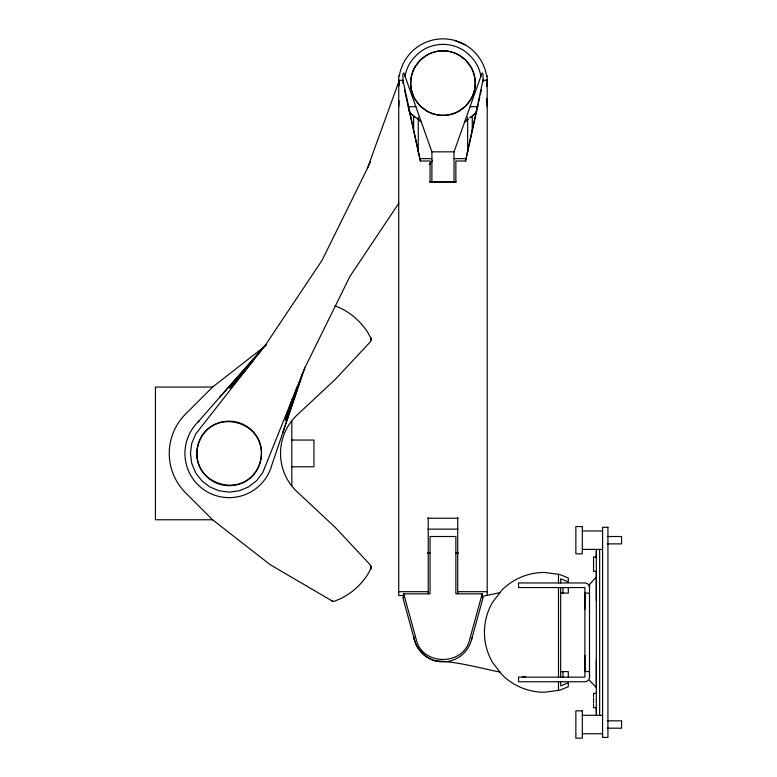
<?xml version="1.0" encoding="UTF-8"?>
<svg xmlns="http://www.w3.org/2000/svg" width="777" height="777" viewBox="0 0 777 777"><rect width="100%" height="100%" fill="white"/><g stroke="black" fill="none" stroke-linecap="round" stroke-linejoin="round"><path stroke-width="1.17" d="M584.887 655.39L584.887 671.551L589.5 671.551L589.5 584.43L596.318 577.058M584.887 609.314L584.887 593.152L589.5 593.152M589.5 587.567A4.604 4.604 0 0 0 584.887 582.954L518.541 582.954L518.541 587.567L584.887 587.567L584.887 677.146L518.541 677.146L518.541 681.75L584.887 681.75A4.604 4.604 0 0 0 589.5 677.146L589.5 673.853M589.5 586.062L589.5 584.43M596.318 713.315L596.318 707.798M596.318 660.003L596.318 687.645L589.5 680.273M596.318 600.864L596.318 571.522M596.318 558.012L596.318 551.388M266.53 344.978L212.568 387.063L185.548 414.083A55.623 55.623 0 0 0 185.548 492.744L212.568 519.764L270.241 564.733L332.566 601.213A3.691 3.691 0 0 0 335.373 600.864L341.482 598.251A68.201 68.201 0 0 0 367.667 574.562L370.833 568.851L371.066 566.491A3.691 3.691 0 0 0 370.173 564.801L335.295 527.447L295.969 490.734A52.787 52.787 0 0 1 295.969 416.093L335.295 379.38L370.046 342.152A3.691 3.691 0 0 0 371.124 340.044L370.901 338.15L367.667 332.265A68.201 68.201 0 0 0 341.482 308.576L335.004 305.798M398.727 106.682L399.019 100.796M371.124 340.044L371.047 338.607M405.128 76.486C406.556 65.219 414.18 55.526 423.611 49.563A38.248 37.714 0 0 1 462.325 49.563C471.746 55.526 479.38 65.219 480.808 76.486M486.752 86.519L487.198 83.09M414.481 639.986L402.787 597.328L403.613 597.328L403.739 593.871L430.06 593.871L430.06 536.509L455.866 536.509L455.866 593.871L482.187 593.871L482.313 597.328L483.148 597.328L471.454 639.986M478.224 104.128L465.452 161.441L482.964 80.322L487.198 80.322M478.749 101.768L479.807 97.067M480.332 94.716L481.381 90.006M482.187 593.871L469.697 639.413C463.908 666.122 422.018 666.122 416.229 639.413L403.739 593.871M282.634 433.207L302.272 374.223M292.424 398.766L285.363 420.25L297.241 386.781M398.786 203.283L349.99 276.291L304.759 368.016L271.882 464.86A44.24 44.24 0 0 1 206.051 491.132A44.24 44.24 0 0 1 199.553 420.551M454.021 182.071L454.021 151.836L482.09 72.883L483.313 74.796M304.759 368.016L262.675 472.766L256.527 480.778L248.514 486.936L239.18 490.802L229.157 492.123L219.143 490.802L209.8 486.936L201.787 480.778L195.639 472.766L191.773 463.432L190.452 453.409L191.773 443.395L195.639 434.061L265.307 345.241L322.125 260.208L367.366 168.483L398.96 81.342L399.028 85.373M370.998 568.395L370.6 569.269M367.366 168.483L370.415 161.975M402.612 74.796L403.846 72.883L431.905 151.836L431.905 182.071M476.456 111.48L474.242 114.365L469.667 117.881M464.937 122.183L466.472 120.328M429.341 164.598L432.449 160.917M252.826 361.14L229.778 388.16L244.842 371.299M197.882 422.134L265.307 345.241M261.179 350.505L219.92 396.998M464.801 121.513L467.832 119.289M482.488 596.357L499.98 592.608M398.727 80.322L402.972 80.322L420.483 161.431L404.545 90.006M408.022 106.682L415.86 106.682M470.075 106.682L477.904 106.682M431.905 151.836L454.021 151.836M419.405 158.654L431.905 158.654M454.021 158.654L466.53 158.654M420.483 160.985L430.06 160.985L430.06 182.352M465.452 160.985L455.866 160.985L455.866 182.352M430.06 181.653L455.866 181.653M430.06 182.109L455.866 182.109M212.568 387.063L155.429 387.063L155.429 519.764L212.568 519.764M291.346 440.054L313.947 440.054L313.947 466.773L291.346 466.773M427.836 518.23L458.1 518.23M427.904 529.137L458.022 529.137M582.313 530.973L602.583 530.973M607.332 536.509L621.571 536.509L621.571 543.881L607.332 543.881M582.313 549.407L602.583 549.407M427.389 553.098L430.06 553.098M455.866 553.098L458.537 553.098M596.318 556.963L593.55 556.963L593.55 571.348L596.318 571.348M398.727 591.695L428.224 591.695M457.711 591.695L487.198 591.695M560.644 593.094L568.298 593.094L568.298 587.567M404.632 595.493L398.727 595.493L398.727 75.709M560.644 671.61L568.298 671.61L568.298 677.146M596.318 693.366L593.55 693.366L593.55 696.959M596.318 707.74L593.55 707.74L593.55 704.147M582.313 715.296L602.583 715.296M607.332 720.823L621.571 720.823L621.571 728.195L607.332 728.195M582.313 733.731L602.583 733.731M522.222 676.417L525.543 676.854M499.98 672.095C478.477 667.628 457.284 661.683 435.334 660.838C427.874 658.605 421.513 653.719 417.424 647.095A29.108 28.652 -90 0 1 413.801 636.751A29.487 29.487 0 0 0 471.94 637.839M332.566 601.213L331.284 600.572M454.419 40.355L465.083 44.775M417.919 119.551A44.24 44.24 0 0 0 420.852 121.397L421.134 121.513M420.852 121.397L411.684 114.365L408.741 110.519M370.435 337.305L370.901 338.15M371.066 566.491L371.163 567.443M486.8 98.436L487.198 106.682M599.64 549.407L599.64 715.296M596.318 549.407L596.318 715.296M593.55 698.154L593.55 702.942M589.5 671.551L589.5 677.146M562.966 587.567L562.966 593.094M562.966 671.61L562.966 677.146M560.673 582.954L560.673 578.787L568.298 581.954L568.298 577.991L559.848 574.494L544.337 572.445A59.907 59.907 0 0 0 501.981 589.996L492.463 602.398A59.907 59.907 0 0 0 492.463 662.305L501.981 674.708A59.907 59.907 0 0 0 544.337 692.258L559.848 690.209L568.298 686.713L568.298 682.76L560.673 685.916L560.673 681.75M560.673 587.567L560.673 677.146M558.488 574.31L558.488 582.954M558.488 587.567L558.488 677.146M558.488 681.75L558.488 690.394M487.198 75.709L487.198 595.493M483.517 79.429L483.517 81.507M482.964 75.709L482.964 81.507M472.27 117.181L472.27 130.924M467.667 117.181L467.667 152.302M457.711 517.744L457.711 593.482M428.224 517.744L428.224 593.482M418.269 117.181L418.269 152.302M413.655 117.181L413.655 128.7M402.972 75.709L402.972 83.527M291.822 421.153L291.822 485.664M476.592 111.82A44.24 44.24 0 0 1 470.813 117.463M468.016 119.551A44.24 44.24 0 0 1 465.083 121.397M415.122 117.463A44.24 44.24 0 0 1 410.101 112.694M398.786 85.392A44.24 44.24 0 0 1 398.786 80.789M399.271 76.156A44.24 44.24 0 0 1 486.655 76.156M487.062 79.623A44.24 44.24 0 0 1 487.062 86.548M197.999 445.066C187.578 485.887 248.931 502.321 260.314 461.761C270.736 420.94 209.382 404.496 197.999 445.066M420.153 60.276L415.035 66.958A33.11 32.644 0 0 0 415.035 99.213L420.153 105.895L426.835 111.024A31.876 31.43 0 0 0 459.09 111.024L465.773 105.895L470.901 99.213A33.11 32.644 0 0 0 470.901 66.958L465.773 60.276L459.09 55.148A31.876 31.43 0 0 0 426.835 55.148L420.153 60.276M582.313 526.553L575.854 526.553L575.854 553.836L582.313 553.836L582.313 526.553M607.935 527.292L602.583 527.292L602.583 737.412L607.935 737.412L607.935 527.292M582.313 710.868L575.854 710.868L575.854 738.15L582.313 738.15L582.313 710.868M206.352 476.223A32.255 32.255 0 0 0 260.314 461.761A32.255 32.255 0 0 0 220.814 422.261A32.255 32.255 0 0 0 206.352 476.223M426.835 111.024A32.255 32.255 0 0 0 475.223 83.09A32.255 32.255 0 0 0 426.835 55.148A32.255 32.255 0 0 0 426.835 111.024"/></g></svg>
